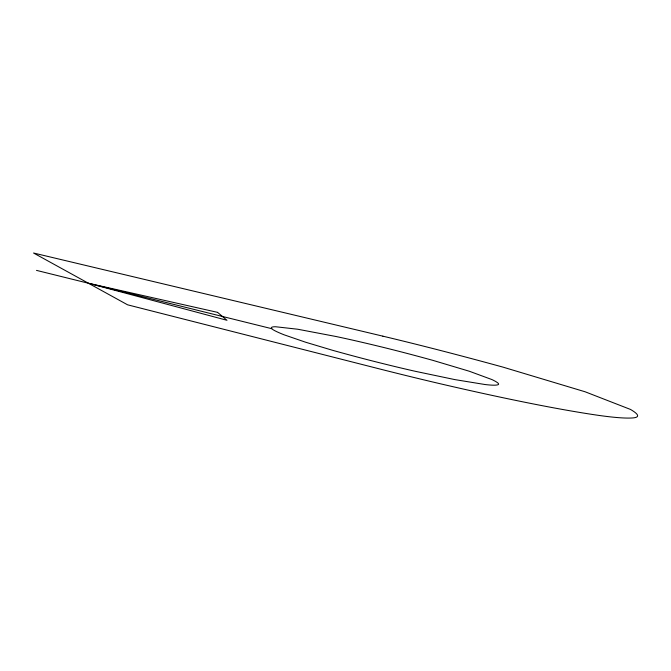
<?xml version="1.0" encoding="UTF-8"?>
<svg xmlns="http://www.w3.org/2000/svg" width="671" height="671" viewBox="0 0 671 671"><rect width="100%" height="100%" fill="white"/><g stroke="black" fill="none" stroke-linecap="round" stroke-linejoin="round"><path stroke-width="1.01" d="M36.502 270.379L271.78 328.689A114.875 6.4 15.9 0 0 284.085 334.804L305.599 342.218L332.673 350.329A125.066 7.196 16 0 0 377.077 362.139A192.317 11.55 16.1 0 0 415.584 371.365L454.854 379.601L484.873 384.5A198.381 12.288 16 0 0 497.949 384.743A126.66 7.792 15.9 0 0 491.994 379.593L469.356 371.256L432.929 360.377A124.169 7.389 15.7 0 0 380.516 346.697A188.148 10.736 15.6 0 0 336.02 336.507L297.681 329.226L275.689 326.76A182.353 10.149 15.7 0 0 271.78 328.689M217.589 312.367L88.446 283.254L226.983 320.293L217.589 312.367M382.864 336.163L33.55 253.017L127.591 304.819L375.777 367.968A404.588 25.355 16.4 0 0 447.951 385.54A747.754 53.554 17 0 0 594.598 414.787A432.485 29.113 16.3 0 0 632.074 417.983A270.933 17.832 15.8 0 0 630.446 409.419L585.104 391.78L502.822 367.079A260.163 15.886 15.5 0 0 382.864 336.163"/></g></svg>
